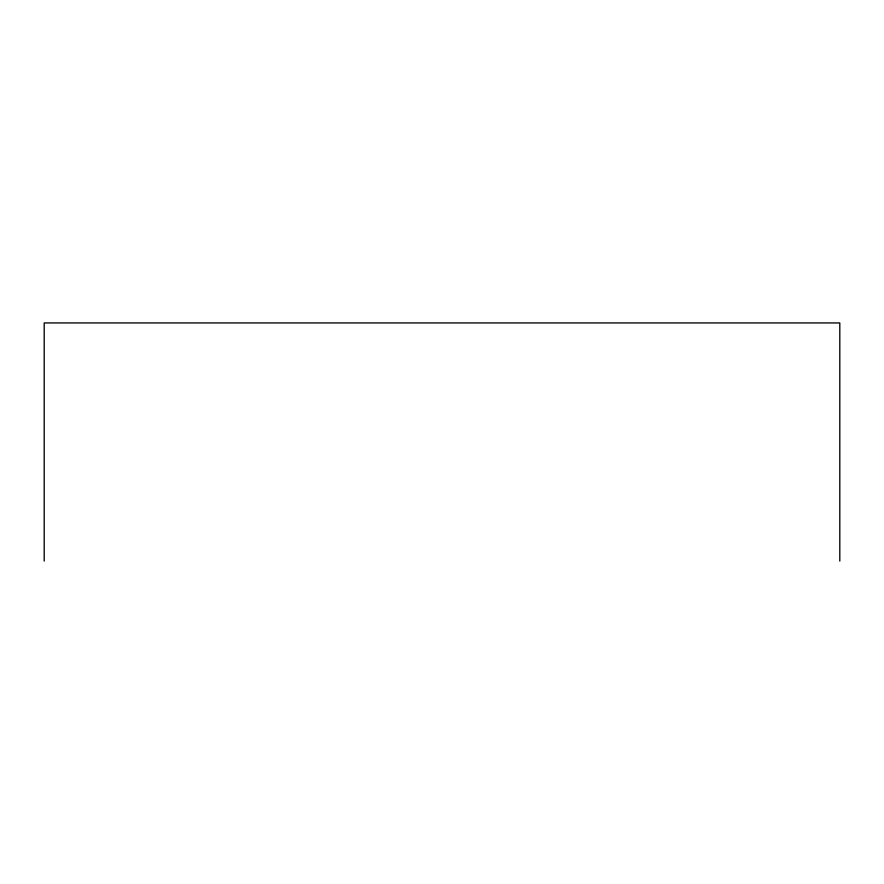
<?xml version="1.0" encoding="UTF-8"?>
<svg xmlns="http://www.w3.org/2000/svg" width="884" height="884" viewBox="0 0 884 884"><rect width="100%" height="100%" fill="white"/><g stroke="black" fill="none" stroke-linecap="round" stroke-linejoin="round"><path stroke-width="1.33" d="M839.8 561.064L839.8 322.936L44.2 322.936L44.2 561.064"/></g></svg>
